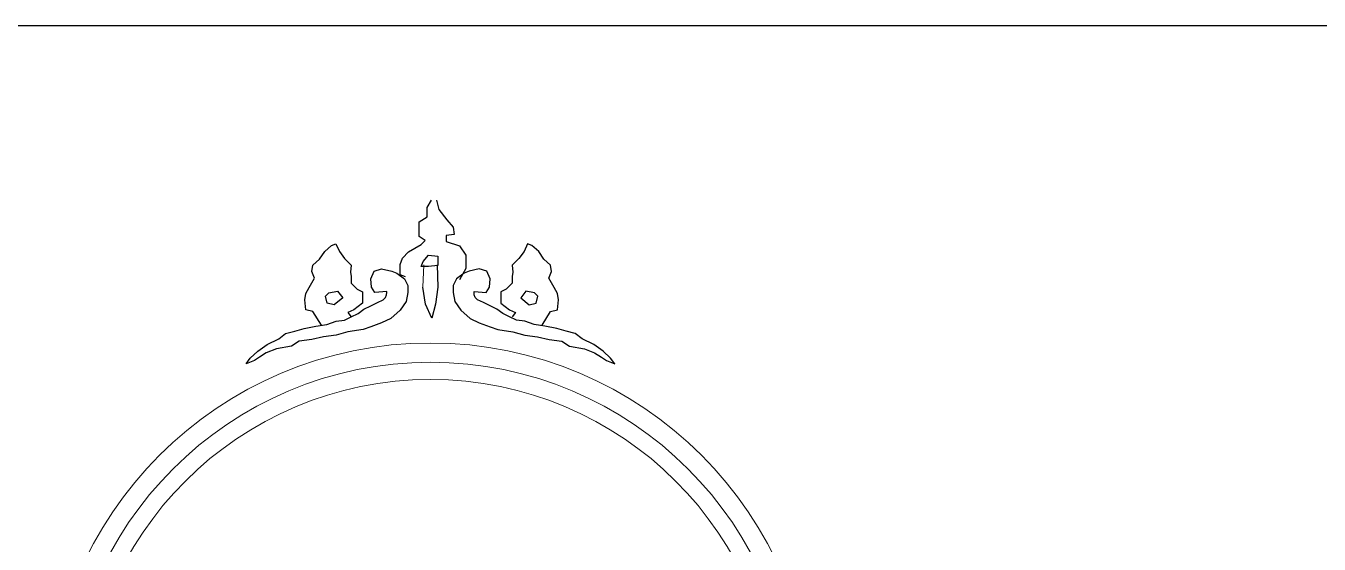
# Model space of a CAD drawing. Header units: millimetres. Extents: x -4199 to 23701, y -2708 to 11766.
# Drawn here: x -3578 to -2495, y 6295 to 6729 of the extents above; entities that cross this region are included whole.
import ezdxf

# ---------------------------------------------------------------- set-up
doc = ezdxf.new("R2010")
doc.units = ezdxf.units.MM
doc.styles.add('宋体', font='')
doc.styles.add('工程字', font='')
doc.styles.get('宋体').set_extended_font_data('SimSun')
doc.styles.get('工程字').set_extended_font_data('SimSun')

# ---------------------------------------------------------------- blocks, each defined once
blk = doc.blocks.new('ORDER_FORM')
at = {"color": 0, "linetype": 'Continuous', "lineweight": 0}
blk.add_line((954.8, 9237.7), (954.2, 9219.1), dxfattribs=at)
at = {"color": 0, "ltscale": 10}
blk.add_lwpolyline([(0, 0), (13469.4, 0), (13469.4, 9437.9), (0, 9437.9)], close=True, dxfattribs=at)
at = {"color": 0, "linetype": 'Continuous', "lineweight": 0}
for radius in [320.9, 304.8, 290.3]:
    blk.add_circle((960.5, 8851.3), radius, dxfattribs=at)
at = {"color": 0}
for points in [[(957.8, 9285.8), (957.8, 9285.8), (961.3, 9291.9), (961.3, 9291.9)], [(965.6, 9291.9), (965.6, 9291.9), (967.4, 9284.1), (967.4, 9284.1)], [(957.8, 9278), (957.8, 9278), (957.8, 9285.8), (957.8, 9285.8)], [(967.4, 9284.1), (967.4, 9284.1), (974.3, 9275.4), (974.3, 9275.4)], [(950.9, 9273.7), (950.9, 9273.7), (957.8, 9278), (957.8, 9278)], [(950.9, 9268.5), (950.9, 9268.5), (950.9, 9273.7), (950.9, 9273.7)], [(974.3, 9275.4), (974.3, 9275.4), (979.6, 9269.3), (979.6, 9269.3)], [(950.9, 9261.5), (950.9, 9261.5), (950.9, 9268.5), (950.9, 9268.5)], [(956.1, 9258), (956.1, 9258), (950.9, 9261.5), (950.9, 9261.5)], [(980.4, 9263.2), (980.4, 9263.2), (973.5, 9262.4), (973.5, 9262.4)], [(973.5, 9262.4), (973.5, 9262.4), (973.5, 9257.2), (973.5, 9257.2)], [(979.6, 9269.3), (979.6, 9269.3), (980.4, 9263.2), (980.4, 9263.2)], [(867.6, 9242.3), (867.6, 9242.3), (871.9, 9248.8), (871.9, 9248.8)], [(871.9, 9248.8), (871.9, 9248.8), (877.7, 9253.8), (877.7, 9253.8)], [(877.7, 9253.8), (877.7, 9253.8), (881.3, 9255.2), (881.3, 9255.2)], [(881.3, 9255.2), (881.3, 9255.2), (884.2, 9248.8), (884.2, 9248.8)], [(884.2, 9248.8), (884.2, 9248.8), (888.5, 9243), (888.5, 9243)], [(937, 9243.2), (937, 9243.2), (942.2, 9248.5), (942.2, 9248.5)], [(942.2, 9248.5), (942.2, 9248.5), (952.6, 9254.6), (952.6, 9254.6)], [(952.6, 9254.6), (952.6, 9254.6), (956.1, 9258), (956.1, 9258)], [(973.5, 9257.2), (973.5, 9257.2), (984.8, 9253.7), (984.8, 9253.7)], [(984.8, 9253.7), (984.8, 9253.7), (990, 9245.9), (990, 9245.9)], [(1038.9, 9248.8), (1038.9, 9248.8), (1034.6, 9243), (1034.6, 9243)], [(1041.8, 9255.2), (1041.8, 9255.2), (1038.9, 9248.8), (1038.9, 9248.8)], [(1045.3, 9253.8), (1045.3, 9253.8), (1041.8, 9255.2), (1041.8, 9255.2)], [(1051.1, 9248.8), (1051.1, 9248.8), (1045.3, 9253.8), (1045.3, 9253.8)], [(1055.4, 9242.3), (1055.4, 9242.3), (1051.1, 9248.8), (1051.1, 9248.8)], [(861.2, 9232.2), (861.2, 9232.2), (861.9, 9237.3), (861.9, 9237.3)], [(861.9, 9237.3), (861.9, 9237.3), (867.6, 9242.3), (867.6, 9242.3)], [(888.5, 9243), (888.5, 9243), (894.2, 9237.3), (894.2, 9237.3)], [(894.2, 9237.3), (894.2, 9237.3), (893.5, 9231.5), (893.5, 9231.5)], [(935.2, 9238), (935.2, 9238), (937, 9243.2), (937, 9243.2)], [(935.2, 9229.3), (935.2, 9229.3), (935.2, 9238), (935.2, 9238)], [(952.6, 9236.3), (952.6, 9236.3), (954.3, 9240.6), (954.3, 9240.6)], [(954.3, 9240.6), (954.3, 9240.6), (958.7, 9245.9), (958.7, 9245.9)], [(958.7, 9245.9), (958.7, 9245.9), (966.5, 9245), (966.5, 9245)], [(966.5, 9237.2), (966.5, 9237.2), (958.7, 9236.3), (958.7, 9236.3)], [(966.1, 9237.7), (966.1, 9237.7), (966.7, 9219.1), (966.7, 9219.1)], [(966.5, 9245), (966.5, 9245), (966.5, 9237.2), (966.5, 9237.2)], [(990, 9245.9), (990, 9245.9), (990, 9234.6), (990, 9234.6)], [(1034.6, 9243), (1034.6, 9243), (1028.8, 9237.3), (1028.8, 9237.3)], [(1028.8, 9237.3), (1028.8, 9237.3), (1029.5, 9231.5), (1029.5, 9231.5)], [(1061.1, 9237.3), (1061.1, 9237.3), (1055.4, 9242.3), (1055.4, 9242.3)], [(1061.9, 9232.2), (1061.9, 9232.2), (1061.1, 9237.3), (1061.1, 9237.3)], [(859, 9218.6), (859, 9218.6), (863.3, 9226.5), (863.3, 9226.5)], [(863.3, 9226.5), (863.3, 9226.5), (861.2, 9232.2), (861.2, 9232.2)], [(893.5, 9231.5), (893.5, 9231.5), (894.2, 9227.9), (894.2, 9227.9)], [(894.2, 9227.9), (894.2, 9227.9), (894.2, 9222.2), (894.2, 9222.2)], [(910.4, 9225.9), (910.4, 9225.9), (913.3, 9232.3), (913.3, 9232.3)], [(913.3, 9232.3), (913.3, 9232.3), (919.6, 9234.4), (919.6, 9234.4)], [(919.6, 9234.4), (919.6, 9234.4), (928.1, 9232.3), (928.1, 9232.3)], [(928.1, 9232.3), (928.1, 9232.3), (932.3, 9230.8), (932.3, 9230.8)], [(932.3, 9230.8), (932.3, 9230.8), (938.6, 9225.9), (938.6, 9225.9)], [(939.6, 9227.6), (939.6, 9227.6), (935.2, 9229.3), (935.2, 9229.3)], [(958.7, 9236.3), (958.7, 9236.3), (952.6, 9236.3), (952.6, 9236.3)], [(988.6, 9230.8), (988.6, 9230.8), (982.3, 9225.9), (982.3, 9225.9)], [(990, 9234.6), (990, 9234.6), (984.8, 9225), (984.8, 9225)], [(992.9, 9232.3), (992.9, 9232.3), (988.6, 9230.8), (988.6, 9230.8)], [(1001.3, 9234.4), (1001.3, 9234.4), (992.9, 9232.3), (992.9, 9232.3)], [(1007.7, 9232.3), (1007.7, 9232.3), (1001.3, 9234.4), (1001.3, 9234.4)], [(1010.5, 9225.9), (1010.5, 9225.9), (1007.7, 9232.3), (1007.7, 9232.3)], [(1029.5, 9231.5), (1029.5, 9231.5), (1028.8, 9227.9), (1028.8, 9227.9)], [(1028.8, 9227.9), (1028.8, 9227.9), (1028.8, 9222.2), (1028.8, 9222.2)], [(1059.7, 9226.5), (1059.7, 9226.5), (1061.9, 9232.2), (1061.9, 9232.2)], [(1064, 9218.6), (1064, 9218.6), (1059.7, 9226.5), (1059.7, 9226.5)], [(856.2, 9213.6), (856.2, 9213.6), (859, 9218.6), (859, 9218.6)], [(875.5, 9214.3), (875.5, 9214.3), (882.7, 9215.7), (882.7, 9215.7)], [(882.7, 9215.7), (882.7, 9215.7), (887, 9210), (887, 9210)], [(894.2, 9222.2), (894.2, 9222.2), (899.2, 9217.2), (899.2, 9217.2)], [(899.2, 9217.2), (899.2, 9217.2), (903.5, 9215), (903.5, 9215)], [(911.1, 9218.9), (911.1, 9218.9), (910.4, 9225.9), (910.4, 9225.9)], [(914, 9214.6), (914, 9214.6), (911.1, 9218.9), (911.1, 9218.9)], [(923.8, 9215.3), (923.8, 9215.3), (914, 9214.6), (914, 9214.6)], [(921, 9208.3), (924.5, 9210.4), (923.8, 9215.3), (923.8, 9215.3)], [(938.6, 9225.9), (938.6, 9225.9), (941.5, 9220.3), (941.5, 9220.3)], [(941.5, 9220.3), (941.5, 9220.3), (941.5, 9214.6), (941.5, 9214.6)], [(956.3, 9204.6), (956.3, 9204.6), (954.2, 9219.1), (954.2, 9219.1)], [(966.7, 9219.1), (966.7, 9219.1), (964.6, 9204.6), (964.6, 9204.6)], [(982.3, 9225.9), (982.3, 9225.9), (979.5, 9220.3), (979.5, 9220.3)], [(979.5, 9220.3), (979.5, 9220.3), (979.5, 9214.6), (979.5, 9214.6)], [(999.9, 9208.3), (996.4, 9210.4), (997.1, 9215.3), (997.1, 9215.3)], [(997.1, 9215.3), (997.1, 9215.3), (1007, 9214.6), (1007, 9214.6)], [(1007, 9214.6), (1007, 9214.6), (1009.8, 9218.9), (1009.8, 9218.9)], [(1009.8, 9218.9), (1009.8, 9218.9), (1010.5, 9225.9), (1010.5, 9225.9)], [(1023.8, 9217.2), (1023.8, 9217.2), (1019.5, 9215), (1019.5, 9215)], [(1028.8, 9222.2), (1028.8, 9222.2), (1023.8, 9217.2), (1023.8, 9217.2)], [(1040.3, 9215.7), (1040.3, 9215.7), (1036, 9210), (1036, 9210)], [(1047.5, 9214.3), (1047.5, 9214.3), (1040.3, 9215.7), (1040.3, 9215.7)], [(1066.9, 9213.6), (1066.9, 9213.6), (1064, 9218.6), (1064, 9218.6)], [(855.4, 9208.5), (855.4, 9208.5), (856.2, 9213.6), (856.2, 9213.6)], [(856.2, 9199.9), (856.2, 9199.9), (855.4, 9208.5), (855.4, 9208.5)], [(872.7, 9211.4), (872.7, 9211.4), (875.5, 9214.3), (875.5, 9214.3)], [(874.1, 9205.7), (874.1, 9205.7), (872.7, 9211.4), (872.7, 9211.4)], [(879.8, 9204.2), (879.8, 9204.2), (874.1, 9205.7), (874.1, 9205.7)], [(887, 9210), (887, 9210), (879.8, 9204.2), (879.8, 9204.2)], [(903.5, 9205.7), (903.5, 9205.7), (896.4, 9199.9), (896.4, 9199.9)], [(903.5, 9215), (903.5, 9215), (903.5, 9205.7), (903.5, 9205.7)], [(910.4, 9203.3), (910.4, 9203.3), (916.1, 9206.2), (916.1, 9206.2)], [(916.1, 9206.2), (916.1, 9206.2), (921, 9208.3), (921, 9208.3)], [(940, 9206.9), (940, 9206.9), (935.1, 9199.8), (935.1, 9199.8)], [(941.5, 9214.6), (941.5, 9214.6), (940, 9206.9), (940, 9206.9)], [(961.5, 9193.1), (961.5, 9193.1), (956.3, 9204.6), (956.3, 9204.6)], [(964.6, 9204.6), (964.6, 9204.6), (961.5, 9193.1), (961.5, 9193.1)], [(979.5, 9214.6), (979.5, 9214.6), (980.9, 9206.9), (980.9, 9206.9)], [(980.9, 9206.9), (980.9, 9206.9), (985.8, 9199.8), (985.8, 9199.8)], [(1004.9, 9206.2), (1004.9, 9206.2), (999.9, 9208.3), (999.9, 9208.3)], [(1010.5, 9203.3), (1010.5, 9203.3), (1004.9, 9206.2), (1004.9, 9206.2)], [(1019.5, 9215), (1019.5, 9215), (1019.5, 9205.7), (1019.5, 9205.7)], [(1019.5, 9205.7), (1019.5, 9205.7), (1026.7, 9199.9), (1026.7, 9199.9)], [(1036, 9210), (1036, 9210), (1043.2, 9204.2), (1043.2, 9204.2)], [(1043.2, 9204.2), (1043.2, 9204.2), (1048.9, 9205.7), (1048.9, 9205.7)], [(1050.4, 9211.4), (1050.4, 9211.4), (1047.5, 9214.3), (1047.5, 9214.3)], [(1048.9, 9205.7), (1048.9, 9205.7), (1050.4, 9211.4), (1050.4, 9211.4)], [(1067.6, 9208.5), (1067.6, 9208.5), (1066.9, 9213.6), (1066.9, 9213.6)], [(1066.9, 9199.9), (1066.9, 9199.9), (1067.6, 9208.5), (1067.6, 9208.5)], [(861.9, 9198.5), (861.9, 9198.5), (856.2, 9199.9), (856.2, 9199.9)], [(869.2, 9187.1), (869.2, 9187.1), (861.9, 9198.5), (861.9, 9198.5)], [(888.6, 9191.4), (888.6, 9191.4), (894.2, 9194.2), (894.2, 9194.2)], [(896.4, 9199.9), (896.4, 9199.9), (891.3, 9197.8), (891.3, 9197.8)], [(891.3, 9197.8), (891.3, 9197.8), (894.2, 9194.2), (894.2, 9194.2)], [(894.2, 9194.2), (894.2, 9194.2), (899.9, 9197), (899.9, 9197)], [(899.9, 9197), (899.9, 9197), (904.8, 9200.5), (904.8, 9200.5)], [(904.8, 9200.5), (904.8, 9200.5), (910.4, 9203.3), (910.4, 9203.3)], [(935.1, 9199.8), (935.1, 9199.8), (927.4, 9192.8), (927.4, 9192.8)], [(985.8, 9199.8), (985.8, 9199.8), (993.6, 9192.8), (993.6, 9192.8)], [(1016.1, 9200.5), (1016.1, 9200.5), (1010.5, 9203.3), (1010.5, 9203.3)], [(1021.1, 9197), (1021.1, 9197), (1016.1, 9200.5), (1016.1, 9200.5)], [(1026.7, 9194.2), (1026.7, 9194.2), (1021.1, 9197), (1021.1, 9197)], [(1026.7, 9199.9), (1026.7, 9199.9), (1031.7, 9197.8), (1031.7, 9197.8)], [(1032.4, 9191.4), (1032.4, 9191.4), (1026.7, 9194.2), (1026.7, 9194.2)], [(1031.7, 9197.8), (1031.7, 9197.8), (1028.8, 9194.2), (1028.8, 9194.2)], [(1053.9, 9187.1), (1053.9, 9187.1), (1061.1, 9198.5), (1061.1, 9198.5)], [(1061.1, 9198.5), (1061.1, 9198.5), (1066.9, 9199.9), (1066.9, 9199.9)], [(847, 9182.2), (847, 9182.2), (854.7, 9184.3), (854.7, 9184.3)], [(854.7, 9184.3), (854.7, 9184.3), (864.6, 9186.4), (864.6, 9186.4)], [(864.6, 9186.4), (864.6, 9186.4), (873.8, 9187.8), (873.8, 9187.8)], [(873.8, 9187.8), (873.8, 9187.8), (881.5, 9190.6), (881.5, 9190.6)], [(881.5, 9190.6), (881.5, 9190.6), (888.6, 9191.4), (888.6, 9191.4)], [(904.1, 9183.6), (904.1, 9183.6), (891.4, 9181.5), (891.4, 9181.5)], [(910.4, 9185.7), (910.4, 9185.7), (904.1, 9183.6), (904.1, 9183.6)], [(919.6, 9189.2), (919.6, 9189.2), (910.4, 9185.7), (910.4, 9185.7)], [(927.4, 9192.8), (927.4, 9192.8), (919.6, 9189.2), (919.6, 9189.2)], [(993.6, 9192.8), (993.6, 9192.8), (1001.3, 9189.2), (1001.3, 9189.2)], [(1001.3, 9189.2), (1001.3, 9189.2), (1010.5, 9185.7), (1010.5, 9185.7)], [(1010.5, 9185.7), (1010.5, 9185.7), (1016.8, 9183.6), (1016.8, 9183.6)], [(1016.8, 9183.6), (1016.8, 9183.6), (1029.5, 9181.5), (1029.5, 9181.5)], [(1039.4, 9190.6), (1039.4, 9190.6), (1032.4, 9191.4), (1032.4, 9191.4)], [(1047.2, 9187.8), (1047.2, 9187.8), (1039.4, 9190.6), (1039.4, 9190.6)], [(1056.3, 9186.4), (1056.3, 9186.4), (1047.2, 9187.8), (1047.2, 9187.8)], [(1066.2, 9184.3), (1066.2, 9184.3), (1056.3, 9186.4), (1056.3, 9186.4)], [(1074, 9182.2), (1074, 9182.2), (1066.2, 9184.3), (1066.2, 9184.3)], [(823.7, 9170.9), (823.7, 9170.9), (833.6, 9175.8), (833.6, 9175.8)], [(833.6, 9175.8), (833.6, 9175.8), (839.2, 9180.1), (839.2, 9180.1)], [(839.2, 9180.1), (839.2, 9180.1), (847, 9182.2), (847, 9182.2)], [(850.5, 9173.7), (850.5, 9173.7), (844.1, 9169.5), (844.1, 9169.5)], [(861.1, 9175.1), (861.1, 9175.1), (850.5, 9173.7), (850.5, 9173.7)], [(870.9, 9177.3), (870.9, 9177.3), (861.1, 9175.1), (861.1, 9175.1)], [(881.5, 9178.7), (881.5, 9178.7), (870.9, 9177.3), (870.9, 9177.3)], [(891.4, 9181.5), (891.4, 9181.5), (881.5, 9178.7), (881.5, 9178.7)], [(1029.5, 9181.5), (1029.5, 9181.5), (1039.4, 9178.7), (1039.4, 9178.7)], [(1039.4, 9178.7), (1039.4, 9178.7), (1050, 9177.3), (1050, 9177.3)], [(1050, 9177.3), (1050, 9177.3), (1059.9, 9175.1), (1059.9, 9175.1)], [(1059.9, 9175.1), (1059.9, 9175.1), (1070.4, 9173.7), (1070.4, 9173.7)], [(1070.4, 9173.7), (1070.4, 9173.7), (1076.8, 9169.5), (1076.8, 9169.5)], [(1081.7, 9180.1), (1081.7, 9180.1), (1074, 9182.2), (1074, 9182.2)], [(1087.4, 9175.8), (1087.4, 9175.8), (1081.7, 9180.1), (1081.7, 9180.1)], [(1097.2, 9170.9), (1097.2, 9170.9), (1087.4, 9175.8), (1087.4, 9175.8)], [(809.6, 9159.6), (809.6, 9159.6), (815.9, 9165.3), (815.9, 9165.3)], [(815.9, 9165.3), (815.9, 9165.3), (823.7, 9170.9), (823.7, 9170.9)], [(823, 9163.9), (823, 9163.9), (817.4, 9160.3), (817.4, 9160.3)], [(831.5, 9167.4), (831.5, 9167.4), (823, 9163.9), (823, 9163.9)], [(844.1, 9169.5), (844.1, 9169.5), (831.5, 9167.4), (831.5, 9167.4)], [(1076.8, 9169.5), (1076.8, 9169.5), (1089.5, 9167.4), (1089.5, 9167.4)], [(1089.5, 9167.4), (1089.5, 9167.4), (1097.9, 9163.9), (1097.9, 9163.9)], [(1105, 9165.3), (1105, 9165.3), (1097.2, 9170.9), (1097.2, 9170.9)], [(1097.9, 9163.9), (1097.9, 9163.9), (1103.6, 9160.3), (1103.6, 9160.3)], [(1111.3, 9159.6), (1111.3, 9159.6), (1105, 9165.3), (1105, 9165.3)], [(806.1, 9154.7), (806.1, 9154.7), (809.6, 9159.6), (809.6, 9159.6)], [(813.1, 9157.5), (813.1, 9157.5), (806.1, 9154.7), (806.1, 9154.7)], [(817.4, 9160.3), (817.4, 9160.3), (813.1, 9157.5), (813.1, 9157.5)], [(1103.6, 9160.3), (1103.6, 9160.3), (1107.8, 9157.5), (1107.8, 9157.5)], [(1107.8, 9157.5), (1107.8, 9157.5), (1114.9, 9154.7), (1114.9, 9154.7)], [(1114.9, 9154.7), (1114.9, 9154.7), (1111.3, 9159.6), (1111.3, 9159.6)]]:
    blk.add_open_spline(points, degree=3, dxfattribs=at)
at = {"color": 0, "style": '工程字'}
blk.add_attdef('TT', (4928.8, 8901), '', height=284.3, dxfattribs=at)
at = {"color": 0, "ltscale": 2, "style": '宋体'}
for tag, p, height in [('DHDW', (4659.3, 8462.2), 152.1), ('GDMC', (7468.2, 8462.2), 152.1), ('DHRQ', (10215.2, 8477.1), 121.7), ('ZMKS', (12169, 8472.4), 116.3), ('DDH', (10220.1, 8111), 152.1), ('CPMC', (4656.5, 8110.8), 139.9), ('FMKS', (12169, 8112.5), 116.3), ('MX', (12180.3, 7746.7), 136.9), ('BZ', (3610.6, 7651.7), 152.1), ('SL', (12180.3, 7388.2), 136.9), ('YS', (12194.7, 7042.4), 129.3), ('KX_LEFT', (12507.8, 6672.9), 129.3), ('KX_RIGHT', (13138.7, 6672.9), 129.3), ('WK', (12507.8, 6314.2), 129.3), ('NK', (13138.7, 6314.2), 129.3), ('ZMLS', (12173.1, 5962.6), 121.7), ('FMLS', (12174, 5606.7), 121.7), ('ST', (12174.3, 5249.5), 152.1), ('ZWS', (12164.8, 4904.6), 121.7), ('KQJG', (12174.3, 4517.5), 152.1), ('HYSL', (12174.3, 4176), 152.1), ('QC_GLASS', (12535.3, 3801.9), 129.3), ('QC_SEAL', (13097, 3801.9), 129.3), ('LZ_YES', (12401.1, 3444.1), 129.3), ('LZ_NO', (13106.1, 3444.1), 129.3), ('MM_YES', (12401.1, 3086.3), 129.3), ('MM_NO', (13106.1, 3086.3), 129.3), ('OUTER', (12401.1, 2728.5), 129.3), ('INNER', (13106.1, 2728.5), 129.3), ('QH', (12161.4, 2387), 152.1), ('GDK', (12590.3, 2059.6), 129.3), ('DXK', (12819.2, 2076.1), 98), ('GXK', (13219.4, 2075.7), 98), ('PDK', (12589.5, 1739.1), 129.3), ('PXK', (12818.4, 1755.6), 98), ('DJ', (12589.5, 1437.2), 129.3), ('DJG', (12818.4, 1453.7), 98), ('MSHD', (12180.6, 1133.8), 152.1), ('BZ_QB', (12512.6, 767.3), 129.3), ('BZ_MX', (13135, 767.3), 129.3), ('HHXD', (1009.3, 108.1), 152.1)]:
    blk.add_attdef(tag, p, '', height=height, dxfattribs=at)

msp = doc.modelspace()

# ---------------------------------------------------------------- block references
msp.add_blockref('ORDER_FORM', (-4199.29, -2708.45))

doc.saveas('drawing.dxf')
